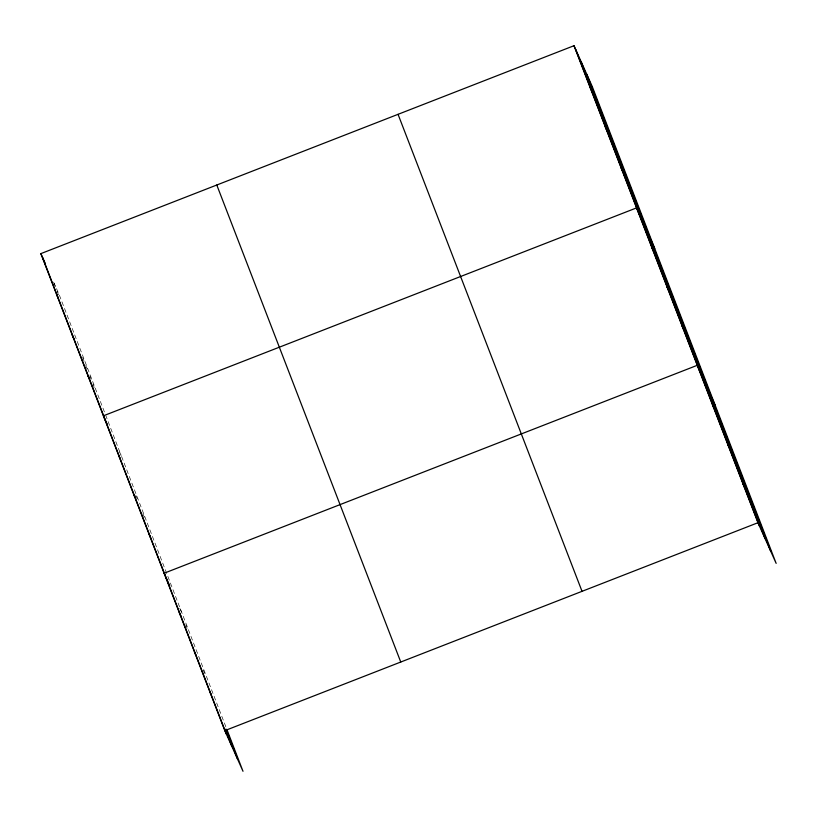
<?xml version="1.0" encoding="UTF-8"?>
<svg xmlns="http://www.w3.org/2000/svg" width="817" height="817" viewBox="0 0 817 817"><rect width="100%" height="100%" fill="white"/><g stroke="black" fill="none" stroke-linecap="round" stroke-linejoin="round"><path stroke-width="0.61" stroke-dasharray="4.08 3.06" d="M53.585 282.1L59.038 294.283L74.224 333.673M119.599 452.036L121.09 455.355L105.944 415.914M179.822 608.338L182.293 613.873M74.674 334.827L105.056 413.606M121.58 456.468L226.493 728.468M54.034 283.254L55.372 286.736M57.159 291.373L58.497 294.845M82.629 357.397L83.967 360.879M85.754 365.505L87.092 368.988M89.778 375.932L91.116 379.415M92.903 384.041L94.241 387.524M135.775 495.214L137.113 498.687M142.924 513.73L144.262 517.202M185.776 624.842L187.113 628.314M203.188 669.981L204.526 673.453"/><path stroke-width="1.23" d="M226.932 729.622L243.006 771.289L224.828 730.643L40.85 253.627L573.994 45.711L592.172 86.357L776.15 563.373L757.962 522.717L573.994 45.711M224.828 730.643L757.962 522.717M589.629 86.255L591.304 89.993M605.264 126.798L606.939 130.536M620.91 167.352L622.574 171.09M654.723 248.542L636.545 207.896L103.402 415.812L107.548 425.085M651.721 247.245L653.396 250.982M666.897 286.604L668.572 290.341M682.072 325.952L683.747 329.69M715.437 405.957L697.258 365.311L164.115 573.228L169.752 585.82M712.434 404.66L714.109 408.398M727.61 444.009L729.285 447.757M742.786 483.368L744.461 487.106M40.85 253.627L45.497 264.014M56.485 294.181L58.16 297.919M72.121 334.725L73.796 338.463M87.766 375.269L89.441 379.006M118.577 455.171L120.252 458.909M133.753 494.52L135.009 497.328M148.939 533.869L150.604 537.617M179.291 612.576L180.965 616.314M194.466 651.935L196.141 655.673M209.642 691.284L211.317 695.022M586.729 74.184L770.697 551.189M581.112 61.632L765.09 538.638M575.668 49.449L759.636 526.454M398.053 114.329L582.031 591.334M216.791 185.02L400.759 662.025M225.952 729.019L237.563 759.105M225.696 730.357L231.946 746.564M42.525 257.365L165.34 575.811M165.79 576.965L226.493 734.381"/></g></svg>
